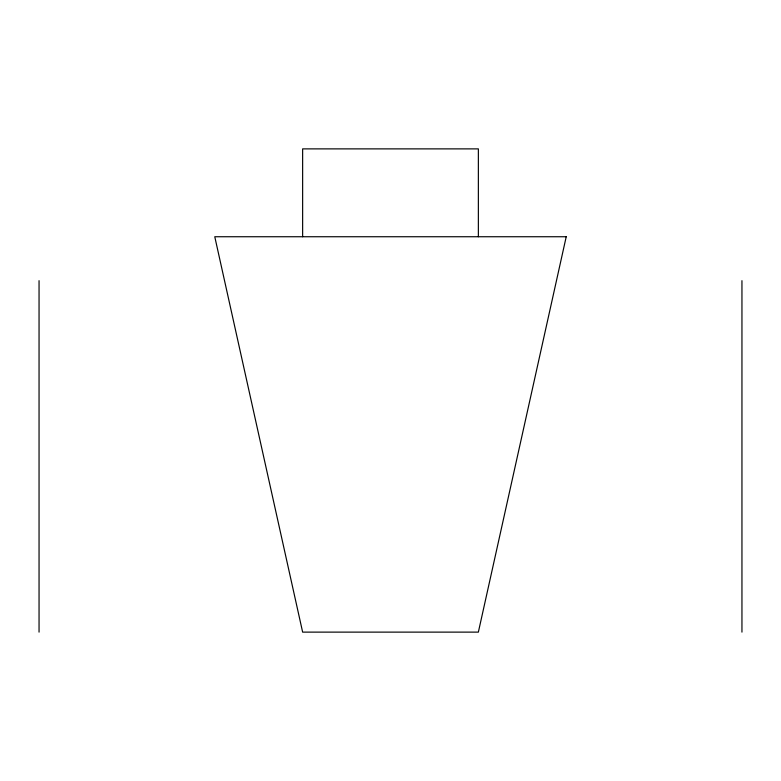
<?xml version="1.0" encoding="UTF-8"?>
<svg xmlns="http://www.w3.org/2000/svg" width="781" height="781" viewBox="0 0 781 781"><rect width="100%" height="100%" fill="white"/><g stroke="black" fill="none" stroke-linecap="round" stroke-linejoin="round"><path stroke-width="1.17" d="M741.95 280.672L741.95 632.122M478.362 236.741L478.362 148.878L302.637 148.878L302.637 236.741M39.05 280.672L39.05 632.122M566.225 236.741L478.362 632.122L302.637 632.122L214.775 236.741L566.225 236.741"/></g></svg>
